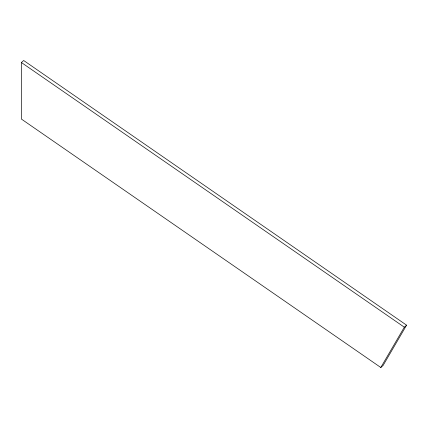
<?xml version="1.0" encoding="UTF-8"?>
<svg xmlns="http://www.w3.org/2000/svg" width="428" height="428" viewBox="0 0 428 428"><rect width="100%" height="100%" fill="white"/><g stroke="black" fill="none" stroke-linecap="round" stroke-linejoin="round"><path stroke-width="0.64" d="M380.792 367.492L404.316 327.185L406.6 325.184L23.684 60.508L21.4 62.509L21.4 119.064L380.792 367.492L383.081 365.491L406.6 325.184M21.4 62.509L404.316 327.185"/></g></svg>
